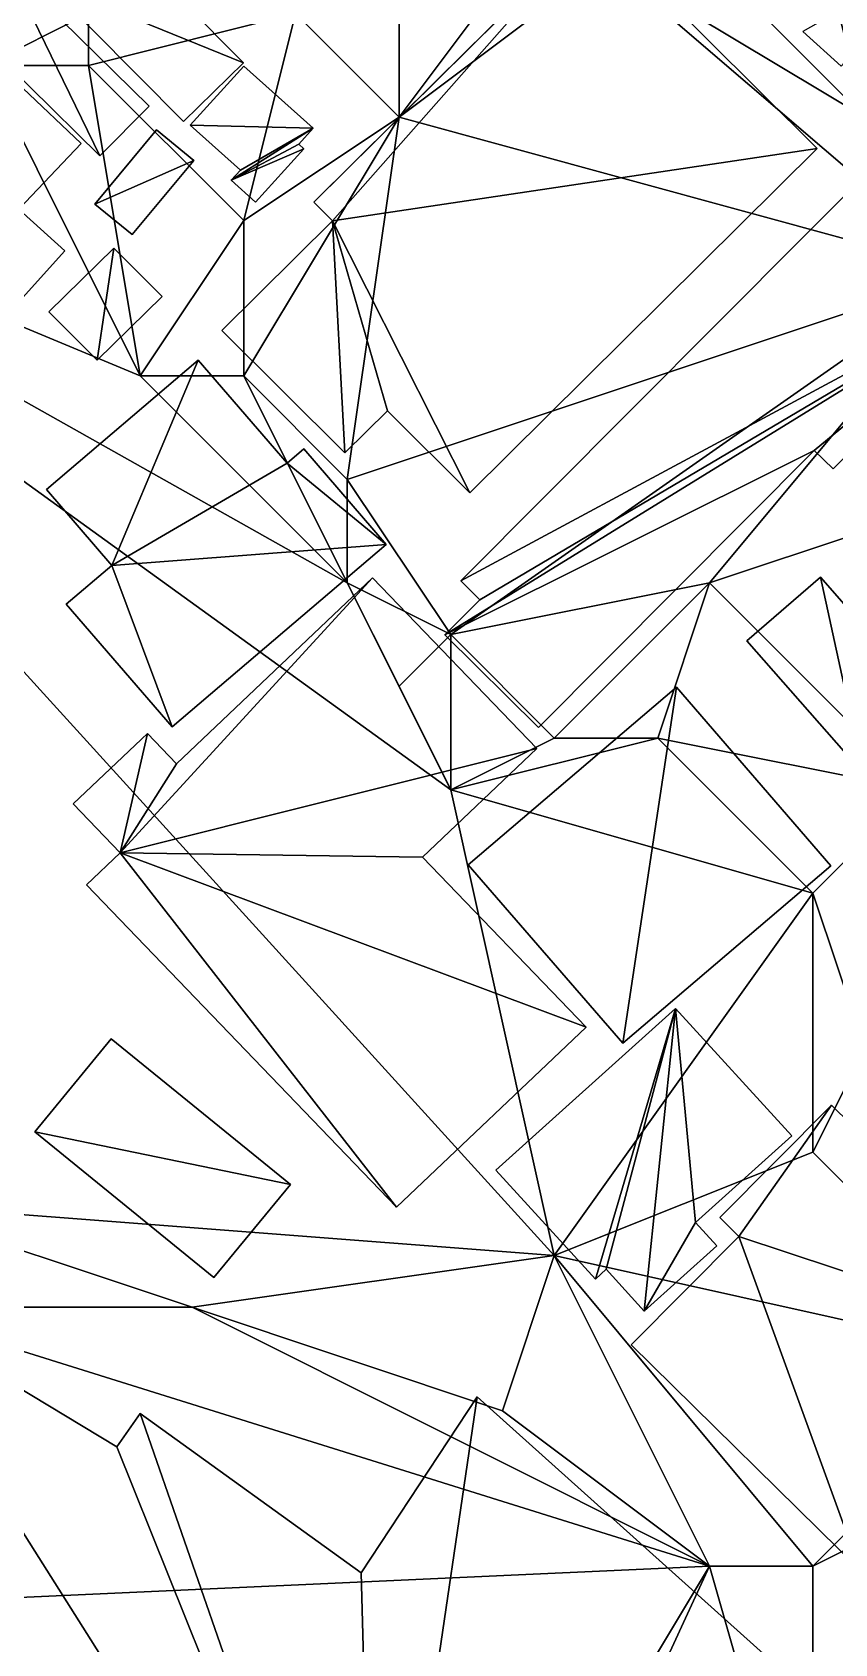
# Model space of a CAD drawing. Header units: metres. Extents: x -1103 to 901, y -902 to 905.
# Drawn here: x -930.2 to -899.2, y 111 to 173.3 of the extents above; entities that cross this region are included whole.
import ezdxf

# ---------------------------------------------------------------- set-up
doc = ezdxf.new("R2010")
doc.units = ezdxf.units.M
for name, color, linetype in [('OSM_BUILDING_FOOTPRINTS', 7, 'CONTINUOUS'), ('OSM_BUILDING_ROOFS', 1, 'CONTINUOUS'), ('OSM_BUILDING_WALLS', 8, 'CONTINUOUS'), ('OSM_ROAD_SURFACE', 9, 'CONTINUOUS'), ('OSM_TERRAIN', 3, 'CONTINUOUS')]:
    doc.layers.add(name, color=color, linetype=linetype)

msp = doc.modelspace()

# ---------------------------------------------------------------- linework, layer by layer
at = {"layer": 'OSM_BUILDING_FOOTPRINTS'}
for points in [[(-924.337, 174.425, 14.343), (-922.016, 172.092, 14.343), (-924.326, 169.836, 14.343), (-929.665, 175.211, 14.343), (-918.822, 186.358, 14.343), (-916.18, 186.502, 14.343), (-911.758, 182.355, 14.343), (-915.726, 178.097, 14.343), (-916.776, 177.942, 14.343), (-918.744, 179.844, 14.343), (-924.337, 174.425, 14.343)], [(-914.555, 171.418, 14.717), (-908.497, 177.412, 14.717), (-899.831, 168.786, 14.717), (-913.261, 155.482, 14.717), (-916.444, 158.644, 14.717), (-918.091, 157.019, 14.717), (-922.845, 161.752, 14.717), (-918.567, 165.988, 14.717), (-919.297, 166.717, 14.717), (-914.555, 171.418, 14.717)], [(-933.014, 173.861, 15.286), (-931.091, 175.775, 15.286), (-925.652, 170.422, 15.286), (-927.565, 168.509, 15.286), (-933.014, 173.861, 15.286)], [(-936.673, 169.205, 15.813), (-932.815, 173.253, 15.813), (-928.283, 168.984, 15.813), (-932.141, 164.937, 15.813), (-936.673, 169.205, 15.813)], [(-924.072, 169.692, 15.339), (-922.126, 167.956, 15.339), (-922.491, 167.558, 15.339), (-921.551, 166.717, 15.339), (-919.683, 168.774, 15.339), (-919.871, 168.951, 15.339), (-919.319, 169.571, 15.339), (-921.994, 171.97, 15.339), (-924.072, 169.692, 15.339)], [(-926.316, 165.457, 15.603), (-927.764, 166.64, 15.603), (-925.376, 169.504, 15.603), (-923.928, 168.321, 15.603), (-926.316, 165.457, 15.603)], [(-913.615, 152.075, 14.902), (-912.874, 151.346, 14.902), (-914.234, 149.985, 14.902), (-910.608, 146.413, 14.902), (-899.952, 157.119, 14.902), (-899.223, 156.4, 14.902), (-891.938, 163.721, 14.902), (-897.023, 168.72, 14.902), (-913.615, 152.075, 14.902)], [(-928.913, 164.826, 15.92), (-930.792, 162.758, 15.92), (-932.417, 164.229, 15.92), (-930.527, 166.286, 15.92), (-928.913, 164.826, 15.92)], [(-929.532, 162.471, 15.871), (-927.023, 164.937, 15.871), (-925.155, 163.068, 15.871), (-927.664, 160.602, 15.871), (-929.532, 162.471, 15.871)], [(-929.632, 155.603, 15.404), (-923.762, 160.602, 15.404), (-920.324, 156.621, 15.404), (-919.683, 157.174, 15.404), (-916.5, 153.48, 15.404), (-924.768, 146.435, 15.404), (-928.869, 151.179, 15.404), (-927.1, 152.672, 15.404), (-929.632, 155.603, 15.404)], [(-928.592, 143.46, 15.406), (-925.729, 146.181, 15.406), (-924.602, 145.009, 15.406), (-917.019, 152.197, 15.406), (-910.674, 145.595, 15.406), (-915.096, 141.403, 15.406), (-908.762, 134.824, 15.406), (-916.101, 127.867, 15.406), (-928.084, 140.331, 15.406), (-926.779, 141.569, 15.406), (-928.592, 143.46, 15.406)], [(-902.55, 149.764, 15.148), (-899.709, 152.219, 15.148), (-895.221, 147.099, 15.148), (-898.062, 144.644, 15.148), (-902.55, 149.764, 15.148)], [(-913.327, 141.105, 15.634), (-905.28, 147.973, 15.634), (-899.311, 141.061, 15.634), (-907.347, 134.204, 15.634), (-913.327, 141.105, 15.634)], [(-912.255, 129.294, 15.991), (-905.313, 135.553, 15.991), (-900.814, 130.632, 15.991), (-904.539, 127.281, 15.991), (-903.71, 126.375, 15.991), (-906.518, 123.853, 15.991), (-907.988, 125.468, 15.991), (-908.408, 125.081, 15.991), (-912.255, 129.294, 15.991)], [(-927.122, 134.37, 16.001), (-920.191, 128.741, 16.001), (-923.154, 125.147, 16.001), (-930.084, 130.776, 16.001), (-927.122, 134.37, 16.001)], [(-907.026, 122.548, 15.743), (-902.859, 126.739, 15.743), (-903.6, 127.469, 15.743), (-899.278, 131.816, 15.743), (-889.672, 122.371, 15.743), (-898.172, 113.845, 15.743), (-907.026, 122.548, 15.743)], [(-944.354, 110.714, 16.626), (-936.164, 124.184, 16.626), (-926.912, 118.611, 16.626), (-926.005, 119.894, 16.626), (-917.461, 113.734, 16.626), (-912.984, 120.535, 16.626), (-900.792, 109.598, 16.626), (-916.919, 93.739, 16.626), (-944.354, 110.714, 16.626)]]:
    msp.add_polyline3d(points, close=True, dxfattribs=at)
at = {"layer": 'OSM_BUILDING_ROOFS'}
for points in [[(-908.497, 177.412, 23.117), (-914.555, 171.418, 23.117), (-919.297, 166.717, 23.117)], [(-908.497, 177.412, 23.117), (-919.297, 166.717, 23.117), (-918.567, 165.988, 23.117)], [(-918.567, 165.988, 23.117), (-899.831, 168.786, 23.117), (-908.497, 177.412, 23.117)], [(-931.091, 175.775, 29.286), (-933.014, 173.861, 29.286), (-927.565, 168.509, 29.286)], [(-931.091, 175.775, 29.286), (-927.565, 168.509, 29.286), (-925.652, 170.422, 29.286)], [(-929.665, 175.211, 25.943), (-924.326, 169.836, 25.943), (-922.016, 172.092, 25.943)], [(-929.665, 175.211, 25.943), (-922.016, 172.092, 25.943), (-924.337, 174.425, 25.943)], [(-932.815, 173.253, 27.413), (-932.141, 164.937, 27.413), (-928.283, 168.984, 27.413)], [(-919.319, 169.571, 25.339), (-921.994, 171.97, 25.339), (-924.072, 169.692, 25.339)], [(-927.764, 166.64, 25.603), (-923.928, 168.321, 25.603), (-925.376, 169.504, 25.603)], [(-919.319, 169.571, 25.339), (-924.072, 169.692, 25.339), (-922.126, 167.956, 25.339)], [(-919.319, 169.571, 25.339), (-922.126, 167.956, 25.339), (-922.491, 167.558, 25.339)], [(-922.491, 167.558, 25.339), (-919.871, 168.951, 25.339), (-919.319, 169.571, 25.339)], [(-922.491, 167.558, 25.339), (-919.683, 168.774, 25.339), (-919.871, 168.951, 25.339)], [(-927.764, 166.64, 25.603), (-926.316, 165.457, 25.603), (-923.928, 168.321, 25.603)], [(-922.491, 167.558, 25.339), (-921.551, 166.717, 25.339), (-919.683, 168.774, 25.339)], [(-918.567, 165.988, 23.117), (-913.261, 155.482, 23.117), (-899.831, 168.786, 23.117)], [(-891.938, 163.721, 20.102), (-897.023, 168.72, 20.102), (-913.615, 152.075, 20.102)], [(-930.792, 162.758, 29.92), (-928.913, 164.826, 29.92), (-930.527, 166.286, 29.92)], [(-918.567, 165.988, 23.117), (-922.845, 161.752, 23.117), (-918.091, 157.019, 23.117)], [(-918.567, 165.988, 23.117), (-918.091, 157.019, 23.117), (-916.444, 158.644, 23.117)], [(-918.567, 165.988, 23.117), (-916.444, 158.644, 23.117), (-913.261, 155.482, 23.117)], [(-927.023, 164.937, 25.871), (-929.532, 162.471, 25.871), (-927.664, 160.602, 25.871)], [(-927.023, 164.937, 25.871), (-927.664, 160.602, 25.871), (-925.155, 163.068, 25.871)], [(-891.938, 163.721, 20.102), (-912.874, 151.346, 20.102), (-914.234, 149.985, 20.102)], [(-899.952, 157.119, 20.102), (-891.938, 163.721, 20.102), (-914.234, 149.985, 20.102)], [(-891.938, 163.721, 20.102), (-913.615, 152.075, 20.102), (-912.874, 151.346, 20.102)], [(-899.952, 157.119, 20.102), (-899.223, 156.4, 20.102), (-891.938, 163.721, 20.102)], [(-923.762, 160.602, 23.804), (-929.632, 155.603, 23.804), (-927.1, 152.672, 23.804)], [(-920.324, 156.621, 23.804), (-923.762, 160.602, 23.804), (-927.1, 152.672, 23.804)], [(-916.5, 153.48, 23.804), (-919.683, 157.174, 23.804), (-920.324, 156.621, 23.804)], [(-914.234, 149.985, 20.102), (-910.608, 146.413, 20.102), (-899.952, 157.119, 20.102)], [(-920.324, 156.621, 23.804), (-927.1, 152.672, 23.804), (-916.5, 153.48, 23.804)], [(-927.1, 152.672, 23.804), (-924.768, 146.435, 23.804), (-916.5, 153.48, 23.804)], [(-927.1, 152.672, 23.804), (-928.869, 151.179, 23.804), (-924.768, 146.435, 23.804)], [(-926.779, 141.569, 27.006), (-910.674, 145.595, 27.006), (-917.019, 152.197, 27.006)], [(-926.779, 141.569, 27.006), (-917.019, 152.197, 27.006), (-924.602, 145.009, 27.006)], [(-899.709, 152.219, 26.748), (-902.55, 149.764, 26.748), (-898.062, 144.644, 26.748)], [(-899.709, 152.219, 26.748), (-898.062, 144.644, 26.748), (-895.221, 147.099, 26.748)], [(-905.28, 147.973, 30.434), (-913.327, 141.105, 30.434), (-907.347, 134.204, 30.434)], [(-905.28, 147.973, 30.434), (-907.347, 134.204, 30.434), (-899.311, 141.061, 30.434)], [(-925.729, 146.181, 27.006), (-928.592, 143.46, 27.006), (-926.779, 141.569, 27.006)], [(-926.779, 141.569, 27.006), (-924.602, 145.009, 27.006), (-925.729, 146.181, 27.006)], [(-926.779, 141.569, 27.006), (-915.096, 141.403, 27.006), (-910.674, 145.595, 27.006)], [(-926.779, 141.569, 27.006), (-928.084, 140.331, 27.006), (-916.101, 127.867, 27.006)], [(-926.779, 141.569, 27.006), (-916.101, 127.867, 27.006), (-908.762, 134.824, 27.006)], [(-926.779, 141.569, 27.006), (-908.762, 134.824, 27.006), (-915.096, 141.403, 27.006)], [(-905.313, 135.553, 21.191), (-912.255, 129.294, 21.191), (-908.408, 125.081, 21.191)], [(-905.313, 135.553, 21.191), (-908.408, 125.081, 21.191), (-907.988, 125.468, 21.191)], [(-905.313, 135.553, 21.191), (-907.988, 125.468, 21.191), (-906.518, 123.853, 21.191)], [(-904.539, 127.281, 21.191), (-905.313, 135.553, 21.191), (-906.518, 123.853, 21.191)], [(-904.539, 127.281, 21.191), (-900.814, 130.632, 21.191), (-905.313, 135.553, 21.191)], [(-920.191, 128.741, 26.001), (-927.122, 134.37, 26.001), (-930.084, 130.776, 26.001)], [(-902.859, 126.739, 24.143), (-899.278, 131.816, 24.143), (-903.6, 127.469, 24.143)], [(-902.859, 126.739, 24.143), (-889.672, 122.371, 24.143), (-899.278, 131.816, 24.143)], [(-920.191, 128.741, 26.001), (-930.084, 130.776, 26.001), (-923.154, 125.147, 26.001)], [(-906.518, 123.853, 21.191), (-903.71, 126.375, 21.191), (-904.539, 127.281, 21.191)], [(-902.859, 126.739, 24.143), (-907.026, 122.548, 24.143), (-898.172, 113.845, 24.143)], [(-902.859, 126.739, 24.143), (-898.172, 113.845, 24.143), (-889.672, 122.371, 24.143)], [(-936.164, 124.184, 53.826), (-944.354, 110.714, 53.826), (-916.919, 93.739, 53.826)], [(-916.919, 93.739, 53.826), (-926.912, 118.611, 53.826), (-936.164, 124.184, 53.826)], [(-916.919, 93.739, 53.826), (-912.984, 120.535, 53.826), (-917.461, 113.734, 53.826)], [(-916.919, 93.739, 53.826), (-900.792, 109.598, 53.826), (-912.984, 120.535, 53.826)], [(-916.919, 93.739, 53.826), (-926.005, 119.894, 53.826), (-926.912, 118.611, 53.826)], [(-916.919, 93.739, 53.826), (-917.461, 113.734, 53.826), (-926.005, 119.894, 53.826)]]:
    msp.add_3dface(points, dxfattribs=at)
at = {"layer": 'OSM_BUILDING_WALLS'}
for points in [[(-908.497, 177.412, 14.717), (-914.555, 171.418, 14.717), (-914.555, 171.418, 23.117)], [(-908.497, 177.412, 14.717), (-914.555, 171.418, 23.117), (-908.497, 177.412, 23.117)], [(-899.831, 168.786, 14.717), (-908.497, 177.412, 14.717), (-908.497, 177.412, 23.117)], [(-899.831, 168.786, 14.717), (-908.497, 177.412, 23.117), (-899.831, 168.786, 23.117)], [(-925.652, 170.422, 15.286), (-931.091, 175.775, 15.286), (-931.091, 175.775, 29.286)], [(-925.652, 170.422, 15.286), (-931.091, 175.775, 29.286), (-925.652, 170.422, 29.286)], [(-929.665, 175.211, 14.343), (-924.326, 169.836, 14.343), (-924.326, 169.836, 25.943)], [(-929.665, 175.211, 14.343), (-924.326, 169.836, 25.943), (-929.665, 175.211, 25.943)], [(-922.016, 172.092, 14.343), (-924.337, 174.425, 14.343), (-924.337, 174.425, 25.943)], [(-922.016, 172.092, 14.343), (-924.337, 174.425, 25.943), (-922.016, 172.092, 25.943)], [(-933.014, 173.861, 15.286), (-927.565, 168.509, 15.286), (-927.565, 168.509, 29.286)], [(-933.014, 173.861, 15.286), (-927.565, 168.509, 29.286), (-933.014, 173.861, 29.286)], [(-928.283, 168.984, 15.813), (-932.815, 173.253, 15.813), (-932.815, 173.253, 27.413)], [(-928.283, 168.984, 15.813), (-932.815, 173.253, 27.413), (-928.283, 168.984, 27.413)], [(-924.326, 169.836, 14.343), (-922.016, 172.092, 14.343), (-922.016, 172.092, 25.943)], [(-924.326, 169.836, 14.343), (-922.016, 172.092, 25.943), (-924.326, 169.836, 25.943)], [(-921.994, 171.97, 15.339), (-924.072, 169.692, 15.339), (-924.072, 169.692, 25.339)], [(-921.994, 171.97, 15.339), (-924.072, 169.692, 25.339), (-921.994, 171.97, 25.339)], [(-919.319, 169.571, 15.339), (-921.994, 171.97, 15.339), (-921.994, 171.97, 25.339)], [(-919.319, 169.571, 15.339), (-921.994, 171.97, 25.339), (-919.319, 169.571, 25.339)], [(-914.555, 171.418, 14.717), (-919.297, 166.717, 14.717), (-919.297, 166.717, 23.117)], [(-914.555, 171.418, 14.717), (-919.297, 166.717, 23.117), (-914.555, 171.418, 23.117)], [(-927.565, 168.509, 15.286), (-925.652, 170.422, 15.286), (-925.652, 170.422, 29.286)], [(-927.565, 168.509, 15.286), (-925.652, 170.422, 29.286), (-927.565, 168.509, 29.286)], [(-925.376, 169.504, 15.603), (-927.764, 166.64, 15.603), (-927.764, 166.64, 25.603)], [(-925.376, 169.504, 15.603), (-927.764, 166.64, 25.603), (-925.376, 169.504, 25.603)], [(-923.928, 168.321, 15.603), (-925.376, 169.504, 15.603), (-925.376, 169.504, 25.603)], [(-923.928, 168.321, 15.603), (-925.376, 169.504, 25.603), (-923.928, 168.321, 25.603)], [(-924.072, 169.692, 15.339), (-922.126, 167.956, 15.339), (-922.126, 167.956, 25.339)], [(-924.072, 169.692, 15.339), (-922.126, 167.956, 25.339), (-924.072, 169.692, 25.339)], [(-919.871, 168.951, 15.339), (-919.319, 169.571, 15.339), (-919.319, 169.571, 25.339)], [(-919.871, 168.951, 15.339), (-919.319, 169.571, 25.339), (-919.871, 168.951, 25.339)], [(-932.141, 164.937, 15.813), (-928.283, 168.984, 15.813), (-928.283, 168.984, 27.413)], [(-932.141, 164.937, 15.813), (-928.283, 168.984, 27.413), (-932.141, 164.937, 27.413)], [(-919.683, 168.774, 15.339), (-919.871, 168.951, 15.339), (-919.871, 168.951, 25.339)], [(-919.683, 168.774, 15.339), (-919.871, 168.951, 25.339), (-919.683, 168.774, 25.339)], [(-926.316, 165.457, 15.603), (-923.928, 168.321, 15.603), (-923.928, 168.321, 25.603)], [(-926.316, 165.457, 15.603), (-923.928, 168.321, 25.603), (-926.316, 165.457, 25.603)], [(-921.551, 166.717, 15.339), (-919.683, 168.774, 15.339), (-919.683, 168.774, 25.339)], [(-921.551, 166.717, 15.339), (-919.683, 168.774, 25.339), (-921.551, 166.717, 25.339)], [(-897.023, 168.72, 14.902), (-913.615, 152.075, 14.902), (-913.615, 152.075, 20.102)], [(-897.023, 168.72, 14.902), (-913.615, 152.075, 20.102), (-897.023, 168.72, 20.102)], [(-913.261, 155.482, 14.717), (-899.831, 168.786, 14.717), (-899.831, 168.786, 23.117)], [(-913.261, 155.482, 14.717), (-899.831, 168.786, 23.117), (-913.261, 155.482, 23.117)], [(-922.126, 167.956, 15.339), (-922.491, 167.558, 15.339), (-922.491, 167.558, 25.339)], [(-922.126, 167.956, 15.339), (-922.491, 167.558, 25.339), (-922.126, 167.956, 25.339)], [(-922.491, 167.558, 15.339), (-921.551, 166.717, 15.339), (-921.551, 166.717, 25.339)], [(-922.491, 167.558, 15.339), (-921.551, 166.717, 25.339), (-922.491, 167.558, 25.339)], [(-927.764, 166.64, 15.603), (-926.316, 165.457, 15.603), (-926.316, 165.457, 25.603)], [(-927.764, 166.64, 15.603), (-926.316, 165.457, 25.603), (-927.764, 166.64, 25.603)], [(-919.297, 166.717, 14.717), (-918.567, 165.988, 14.717), (-918.567, 165.988, 23.117)], [(-919.297, 166.717, 14.717), (-918.567, 165.988, 23.117), (-919.297, 166.717, 23.117)], [(-928.913, 164.826, 15.92), (-930.527, 166.286, 15.92), (-930.527, 166.286, 29.92)], [(-928.913, 164.826, 15.92), (-930.527, 166.286, 29.92), (-928.913, 164.826, 29.92)], [(-918.567, 165.988, 14.717), (-922.845, 161.752, 14.717), (-922.845, 161.752, 23.117)], [(-918.567, 165.988, 14.717), (-922.845, 161.752, 23.117), (-918.567, 165.988, 23.117)], [(-930.792, 162.758, 15.92), (-928.913, 164.826, 15.92), (-928.913, 164.826, 29.92)], [(-930.792, 162.758, 15.92), (-928.913, 164.826, 29.92), (-930.792, 162.758, 29.92)], [(-927.023, 164.937, 15.871), (-929.532, 162.471, 15.871), (-929.532, 162.471, 25.871)], [(-927.023, 164.937, 15.871), (-929.532, 162.471, 25.871), (-927.023, 164.937, 25.871)], [(-925.155, 163.068, 15.871), (-927.023, 164.937, 15.871), (-927.023, 164.937, 25.871)], [(-925.155, 163.068, 15.871), (-927.023, 164.937, 25.871), (-925.155, 163.068, 25.871)], [(-899.223, 156.4, 14.902), (-891.938, 163.721, 14.902), (-891.938, 163.721, 20.102)], [(-899.223, 156.4, 14.902), (-891.938, 163.721, 20.102), (-899.223, 156.4, 20.102)], [(-927.664, 160.602, 15.871), (-925.155, 163.068, 15.871), (-925.155, 163.068, 25.871)], [(-927.664, 160.602, 15.871), (-925.155, 163.068, 25.871), (-927.664, 160.602, 25.871)], [(-929.532, 162.471, 15.871), (-927.664, 160.602, 15.871), (-927.664, 160.602, 25.871)], [(-929.532, 162.471, 15.871), (-927.664, 160.602, 25.871), (-929.532, 162.471, 25.871)], [(-922.845, 161.752, 14.717), (-918.091, 157.019, 14.717), (-918.091, 157.019, 23.117)], [(-922.845, 161.752, 14.717), (-918.091, 157.019, 23.117), (-922.845, 161.752, 23.117)], [(-923.762, 160.602, 15.404), (-929.632, 155.603, 15.404), (-929.632, 155.603, 23.804)], [(-923.762, 160.602, 15.404), (-929.632, 155.603, 23.804), (-923.762, 160.602, 23.804)], [(-920.324, 156.621, 15.404), (-923.762, 160.602, 15.404), (-923.762, 160.602, 23.804)], [(-920.324, 156.621, 15.404), (-923.762, 160.602, 23.804), (-920.324, 156.621, 23.804)], [(-918.091, 157.019, 14.717), (-916.444, 158.644, 14.717), (-916.444, 158.644, 23.117)], [(-918.091, 157.019, 14.717), (-916.444, 158.644, 23.117), (-918.091, 157.019, 23.117)], [(-916.444, 158.644, 14.717), (-913.261, 155.482, 14.717), (-913.261, 155.482, 23.117)], [(-916.444, 158.644, 14.717), (-913.261, 155.482, 23.117), (-916.444, 158.644, 23.117)], [(-919.683, 157.174, 15.404), (-920.324, 156.621, 15.404), (-920.324, 156.621, 23.804)], [(-919.683, 157.174, 15.404), (-920.324, 156.621, 23.804), (-919.683, 157.174, 23.804)], [(-916.5, 153.48, 15.404), (-919.683, 157.174, 15.404), (-919.683, 157.174, 23.804)], [(-916.5, 153.48, 15.404), (-919.683, 157.174, 23.804), (-916.5, 153.48, 23.804)], [(-910.608, 146.413, 14.902), (-899.952, 157.119, 14.902), (-899.952, 157.119, 20.102)], [(-910.608, 146.413, 14.902), (-899.952, 157.119, 20.102), (-910.608, 146.413, 20.102)], [(-899.952, 157.119, 14.902), (-899.223, 156.4, 14.902), (-899.223, 156.4, 20.102)], [(-899.952, 157.119, 14.902), (-899.223, 156.4, 20.102), (-899.952, 157.119, 20.102)], [(-929.632, 155.603, 15.404), (-927.1, 152.672, 15.404), (-927.1, 152.672, 23.804)], [(-929.632, 155.603, 15.404), (-927.1, 152.672, 23.804), (-929.632, 155.603, 23.804)], [(-924.768, 146.435, 15.404), (-916.5, 153.48, 15.404), (-916.5, 153.48, 23.804)], [(-924.768, 146.435, 15.404), (-916.5, 153.48, 23.804), (-924.768, 146.435, 23.804)], [(-927.1, 152.672, 15.404), (-928.869, 151.179, 15.404), (-928.869, 151.179, 23.804)], [(-927.1, 152.672, 15.404), (-928.869, 151.179, 23.804), (-927.1, 152.672, 23.804)], [(-917.019, 152.197, 15.406), (-924.602, 145.009, 15.406), (-924.602, 145.009, 27.006)], [(-917.019, 152.197, 15.406), (-924.602, 145.009, 27.006), (-917.019, 152.197, 27.006)], [(-910.674, 145.595, 15.406), (-917.019, 152.197, 15.406), (-917.019, 152.197, 27.006)], [(-910.674, 145.595, 15.406), (-917.019, 152.197, 27.006), (-910.674, 145.595, 27.006)], [(-913.615, 152.075, 14.902), (-912.874, 151.346, 14.902), (-912.874, 151.346, 20.102)], [(-913.615, 152.075, 14.902), (-912.874, 151.346, 20.102), (-913.615, 152.075, 20.102)], [(-899.709, 152.219, 15.148), (-902.55, 149.764, 15.148), (-902.55, 149.764, 26.748)], [(-899.709, 152.219, 15.148), (-902.55, 149.764, 26.748), (-899.709, 152.219, 26.748)], [(-895.221, 147.099, 15.148), (-899.709, 152.219, 15.148), (-899.709, 152.219, 26.748)], [(-895.221, 147.099, 15.148), (-899.709, 152.219, 26.748), (-895.221, 147.099, 26.748)], [(-928.869, 151.179, 15.404), (-924.768, 146.435, 15.404), (-924.768, 146.435, 23.804)], [(-928.869, 151.179, 15.404), (-924.768, 146.435, 23.804), (-928.869, 151.179, 23.804)], [(-912.874, 151.346, 14.902), (-914.234, 149.985, 14.902), (-914.234, 149.985, 20.102)], [(-912.874, 151.346, 14.902), (-914.234, 149.985, 20.102), (-912.874, 151.346, 20.102)], [(-914.234, 149.985, 14.902), (-910.608, 146.413, 14.902), (-910.608, 146.413, 20.102)], [(-914.234, 149.985, 14.902), (-910.608, 146.413, 20.102), (-914.234, 149.985, 20.102)], [(-902.55, 149.764, 15.148), (-898.062, 144.644, 15.148), (-898.062, 144.644, 26.748)], [(-902.55, 149.764, 15.148), (-898.062, 144.644, 26.748), (-902.55, 149.764, 26.748)], [(-905.28, 147.973, 15.634), (-913.327, 141.105, 15.634), (-913.327, 141.105, 30.434)], [(-905.28, 147.973, 15.634), (-913.327, 141.105, 30.434), (-905.28, 147.973, 30.434)], [(-899.311, 141.061, 15.634), (-905.28, 147.973, 15.634), (-905.28, 147.973, 30.434)], [(-899.311, 141.061, 15.634), (-905.28, 147.973, 30.434), (-899.311, 141.061, 30.434)], [(-925.729, 146.181, 15.406), (-928.592, 143.46, 15.406), (-928.592, 143.46, 27.006)], [(-925.729, 146.181, 15.406), (-928.592, 143.46, 27.006), (-925.729, 146.181, 27.006)], [(-924.602, 145.009, 15.406), (-925.729, 146.181, 15.406), (-925.729, 146.181, 27.006)], [(-924.602, 145.009, 15.406), (-925.729, 146.181, 27.006), (-924.602, 145.009, 27.006)], [(-915.096, 141.403, 15.406), (-910.674, 145.595, 15.406), (-910.674, 145.595, 27.006)], [(-915.096, 141.403, 15.406), (-910.674, 145.595, 27.006), (-915.096, 141.403, 27.006)], [(-928.592, 143.46, 15.406), (-926.779, 141.569, 15.406), (-926.779, 141.569, 27.006)], [(-928.592, 143.46, 15.406), (-926.779, 141.569, 27.006), (-928.592, 143.46, 27.006)], [(-926.779, 141.569, 15.406), (-928.084, 140.331, 15.406), (-928.084, 140.331, 27.006)], [(-926.779, 141.569, 15.406), (-928.084, 140.331, 27.006), (-926.779, 141.569, 27.006)], [(-908.762, 134.824, 15.406), (-915.096, 141.403, 15.406), (-915.096, 141.403, 27.006)], [(-908.762, 134.824, 15.406), (-915.096, 141.403, 27.006), (-908.762, 134.824, 27.006)], [(-913.327, 141.105, 15.634), (-907.347, 134.204, 15.634), (-907.347, 134.204, 30.434)], [(-913.327, 141.105, 15.634), (-907.347, 134.204, 30.434), (-913.327, 141.105, 30.434)], [(-907.347, 134.204, 15.634), (-899.311, 141.061, 15.634), (-899.311, 141.061, 30.434)], [(-907.347, 134.204, 15.634), (-899.311, 141.061, 30.434), (-907.347, 134.204, 30.434)], [(-928.084, 140.331, 15.406), (-916.101, 127.867, 15.406), (-916.101, 127.867, 27.006)], [(-928.084, 140.331, 15.406), (-916.101, 127.867, 27.006), (-928.084, 140.331, 27.006)], [(-905.313, 135.553, 15.991), (-912.255, 129.294, 15.991), (-912.255, 129.294, 21.191)], [(-905.313, 135.553, 15.991), (-912.255, 129.294, 21.191), (-905.313, 135.553, 21.191)], [(-900.814, 130.632, 15.991), (-905.313, 135.553, 15.991), (-905.313, 135.553, 21.191)], [(-900.814, 130.632, 15.991), (-905.313, 135.553, 21.191), (-900.814, 130.632, 21.191)], [(-916.101, 127.867, 15.406), (-908.762, 134.824, 15.406), (-908.762, 134.824, 27.006)], [(-916.101, 127.867, 15.406), (-908.762, 134.824, 27.006), (-916.101, 127.867, 27.006)], [(-927.122, 134.37, 16.001), (-930.084, 130.776, 16.001), (-930.084, 130.776, 26.001)], [(-927.122, 134.37, 16.001), (-930.084, 130.776, 26.001), (-927.122, 134.37, 26.001)], [(-920.191, 128.741, 16.001), (-927.122, 134.37, 16.001), (-927.122, 134.37, 26.001)], [(-920.191, 128.741, 16.001), (-927.122, 134.37, 26.001), (-920.191, 128.741, 26.001)], [(-899.278, 131.816, 15.743), (-903.6, 127.469, 15.743), (-903.6, 127.469, 24.143)], [(-899.278, 131.816, 15.743), (-903.6, 127.469, 24.143), (-899.278, 131.816, 24.143)], [(-889.672, 122.371, 15.743), (-899.278, 131.816, 15.743), (-899.278, 131.816, 24.143)], [(-889.672, 122.371, 15.743), (-899.278, 131.816, 24.143), (-889.672, 122.371, 24.143)], [(-930.084, 130.776, 16.001), (-923.154, 125.147, 16.001), (-923.154, 125.147, 26.001)], [(-930.084, 130.776, 16.001), (-923.154, 125.147, 26.001), (-930.084, 130.776, 26.001)], [(-904.539, 127.281, 15.991), (-900.814, 130.632, 15.991), (-900.814, 130.632, 21.191)], [(-904.539, 127.281, 15.991), (-900.814, 130.632, 21.191), (-904.539, 127.281, 21.191)], [(-912.255, 129.294, 15.991), (-908.408, 125.081, 15.991), (-908.408, 125.081, 21.191)], [(-912.255, 129.294, 15.991), (-908.408, 125.081, 21.191), (-912.255, 129.294, 21.191)], [(-923.154, 125.147, 16.001), (-920.191, 128.741, 16.001), (-920.191, 128.741, 26.001)], [(-923.154, 125.147, 16.001), (-920.191, 128.741, 26.001), (-923.154, 125.147, 26.001)], [(-903.71, 126.375, 15.991), (-904.539, 127.281, 15.991), (-904.539, 127.281, 21.191)], [(-903.71, 126.375, 15.991), (-904.539, 127.281, 21.191), (-903.71, 126.375, 21.191)], [(-903.6, 127.469, 15.743), (-902.859, 126.739, 15.743), (-902.859, 126.739, 24.143)], [(-903.6, 127.469, 15.743), (-902.859, 126.739, 24.143), (-903.6, 127.469, 24.143)], [(-902.859, 126.739, 15.743), (-907.026, 122.548, 15.743), (-907.026, 122.548, 24.143)], [(-902.859, 126.739, 15.743), (-907.026, 122.548, 24.143), (-902.859, 126.739, 24.143)], [(-906.518, 123.853, 15.991), (-903.71, 126.375, 15.991), (-903.71, 126.375, 21.191)], [(-906.518, 123.853, 15.991), (-903.71, 126.375, 21.191), (-906.518, 123.853, 21.191)], [(-908.408, 125.081, 15.991), (-907.988, 125.468, 15.991), (-907.988, 125.468, 21.191)], [(-908.408, 125.081, 15.991), (-907.988, 125.468, 21.191), (-908.408, 125.081, 21.191)], [(-907.988, 125.468, 15.991), (-906.518, 123.853, 15.991), (-906.518, 123.853, 21.191)], [(-907.988, 125.468, 15.991), (-906.518, 123.853, 21.191), (-907.988, 125.468, 21.191)], [(-926.912, 118.611, 16.626), (-936.164, 124.184, 16.626), (-936.164, 124.184, 53.826)], [(-926.912, 118.611, 16.626), (-936.164, 124.184, 53.826), (-926.912, 118.611, 53.826)], [(-907.026, 122.548, 15.743), (-898.172, 113.845, 15.743), (-898.172, 113.845, 24.143)], [(-907.026, 122.548, 15.743), (-898.172, 113.845, 24.143), (-907.026, 122.548, 24.143)], [(-912.984, 120.535, 16.626), (-917.461, 113.734, 16.626), (-917.461, 113.734, 53.826)], [(-912.984, 120.535, 16.626), (-917.461, 113.734, 53.826), (-912.984, 120.535, 53.826)], [(-900.792, 109.598, 16.626), (-912.984, 120.535, 16.626), (-912.984, 120.535, 53.826)], [(-900.792, 109.598, 16.626), (-912.984, 120.535, 53.826), (-900.792, 109.598, 53.826)], [(-926.005, 119.894, 16.626), (-926.912, 118.611, 16.626), (-926.912, 118.611, 53.826)], [(-926.005, 119.894, 16.626), (-926.912, 118.611, 53.826), (-926.005, 119.894, 53.826)], [(-917.461, 113.734, 16.626), (-926.005, 119.894, 16.626), (-926.005, 119.894, 53.826)], [(-917.461, 113.734, 16.626), (-926.005, 119.894, 53.826), (-917.461, 113.734, 53.826)]]:
    msp.add_3dface(points, dxfattribs=at)
at = {"layer": 'OSM_ROAD_SURFACE'}
msp.add_3dface([(-894.892, 176.428, 16.549), (-900.39, 173.309, 16.634), (-898.914, 171.975, 16.714)], dxfattribs=at)
at = {"layer": 'OSM_TERRAIN'}
for points in [[(-906, 178, 16.294), (-898, 170, 16.756), (-902, 186, 16.079)], [(-898, 170, 16.756), (-892, 176, 16.525), (-902, 186, 16.079)], [(-932, 172, 17.88), (-928, 174, 17.001), (-932, 180, 17.303)], [(-916, 170, 17.223), (-910, 178, 16.654), (-916, 174, 16.664)], [(-916, 170, 17.223), (-908, 176, 17.104), (-910, 178, 16.654)], [(-908, 176, 17.104), (-898, 170, 16.756), (-906, 178, 16.294)], [(-916, 170, 17.223), (-894, 164, 17.233), (-908, 176, 17.104)], [(-894, 164, 17.233), (-898, 170, 16.756), (-908, 176, 17.104)], [(-932, 172, 17.88), (-928, 172, 17.484), (-928, 174, 17.001)], [(-922, 166, 17.536), (-920, 174, 17.169), (-928, 172, 17.484)], [(-928, 172, 17.484), (-920, 174, 17.169), (-928, 174, 17.001)], [(-922, 166, 17.536), (-916, 170, 17.223), (-920, 174, 17.169)], [(-920, 174, 17.169), (-916, 170, 17.223), (-916, 174, 16.664)], [(-950, 170, 18.067), (-926, 160, 17.917), (-932, 172, 17.88)], [(-926, 160, 17.917), (-928, 172, 17.484), (-932, 172, 17.88)], [(-926, 160, 17.917), (-922, 166, 17.536), (-928, 172, 17.484)], [(-936, 128, 18.032), (-910, 126, 18.018), (-950, 170, 18.067)], [(-910, 126, 18.018), (-914, 144, 17.975), (-950, 170, 18.067)], [(-914, 144, 17.975), (-918, 152, 17.956), (-950, 170, 18.067)], [(-950, 170, 18.067), (-918, 152, 17.956), (-926, 160, 17.917)], [(-922, 160, 17.314), (-918, 156, 17.385), (-916, 170, 17.223)], [(-922, 160, 17.314), (-916, 170, 17.223), (-922, 166, 17.536)], [(-918, 156, 17.385), (-894, 164, 17.233), (-916, 170, 17.223)], [(-926, 160, 17.917), (-922, 160, 17.314), (-922, 166, 17.536)], [(-914, 150, 17.288), (-894, 164, 17.233), (-918, 156, 17.385)], [(-914, 150, 17.288), (-904, 152, 17.377), (-894, 164, 17.233)], [(-904, 152, 17.377), (-898, 154, 17.039), (-894, 164, 17.233)], [(-918, 152, 17.956), (-922, 160, 17.314), (-926, 160, 17.917)], [(-918, 152, 17.956), (-918, 156, 17.385), (-922, 160, 17.314)], [(-918, 152, 17.956), (-914, 150, 17.288), (-918, 156, 17.385)], [(-896, 144, 17.424), (-898, 154, 17.039), (-904, 152, 17.377)], [(-914, 144, 17.975), (-916, 148, 17.759), (-918, 152, 17.956)], [(-916, 148, 17.759), (-914, 150, 17.288), (-918, 152, 17.956)], [(-910, 146, 17.408), (-904, 152, 17.377), (-914, 150, 17.288)], [(-910, 146, 17.408), (-906, 146, 17.859), (-904, 152, 17.377)], [(-906, 146, 17.859), (-896, 144, 17.424), (-904, 152, 17.377)], [(-916, 148, 17.759), (-914, 144, 17.975), (-914, 150, 17.288)], [(-914, 144, 17.975), (-910, 146, 17.408), (-914, 150, 17.288)], [(-900, 140, 17.907), (-906, 146, 17.859), (-914, 144, 17.975)], [(-914, 144, 17.975), (-906, 146, 17.859), (-910, 146, 17.408)], [(-900, 140, 17.907), (-896, 144, 17.424), (-906, 146, 17.859)], [(-910, 126, 18.018), (-900, 140, 17.907), (-914, 144, 17.975)], [(-898, 134, 17.473), (-896, 144, 17.424), (-900, 140, 17.907)], [(-910, 126, 18.018), (-900, 130, 18.077), (-900, 140, 17.907)], [(-900, 130, 18.077), (-898, 134, 17.473), (-900, 140, 17.907)], [(-892, 122, 18.06), (-898, 134, 17.473), (-900, 130, 18.077)], [(-910, 126, 18.018), (-892, 122, 18.06), (-900, 130, 18.077)], [(-936, 124, 18.699), (-924, 124, 18.064), (-936, 128, 18.032)], [(-924, 124, 18.064), (-910, 126, 18.018), (-936, 128, 18.032)], [(-888, 120, 17.905), (-900, 100, 18.732), (-880, 128, 17.423)], [(-900, 100, 18.732), (-870, 110, 17.848), (-880, 128, 17.423)], [(-912, 120, 18.679), (-910, 126, 18.018), (-924, 124, 18.064)], [(-904, 114, 18.643), (-910, 126, 18.018), (-912, 120, 18.679)], [(-904, 114, 18.643), (-900, 114, 18.166), (-910, 126, 18.018)], [(-892, 122, 18.06), (-910, 126, 18.018), (-900, 114, 18.166)], [(-948, 112, 18.497), (-904, 114, 18.643), (-936, 124, 18.699)], [(-904, 114, 18.643), (-924, 124, 18.064), (-936, 124, 18.699)], [(-904, 114, 18.643), (-912, 120, 18.679), (-924, 124, 18.064)], [(-900, 114, 18.166), (-888, 120, 17.905), (-892, 122, 18.06)], [(-900, 100, 18.732), (-888, 120, 17.905), (-900, 114, 18.166)], [(-916, 94, 18.734), (-904, 114, 18.643), (-948, 112, 18.497)], [(-916, 94, 18.734), (-916, 88, 19.114), (-904, 114, 18.643)], [(-916, 88, 19.114), (-900, 100, 18.732), (-904, 114, 18.643)], [(-900, 100, 18.732), (-900, 114, 18.166), (-904, 114, 18.643)], [(-942, 106, 18.95), (-916, 94, 18.734), (-948, 112, 18.497)]]:
    msp.add_3dface(points, dxfattribs=at)

doc.saveas('drawing.dxf')
